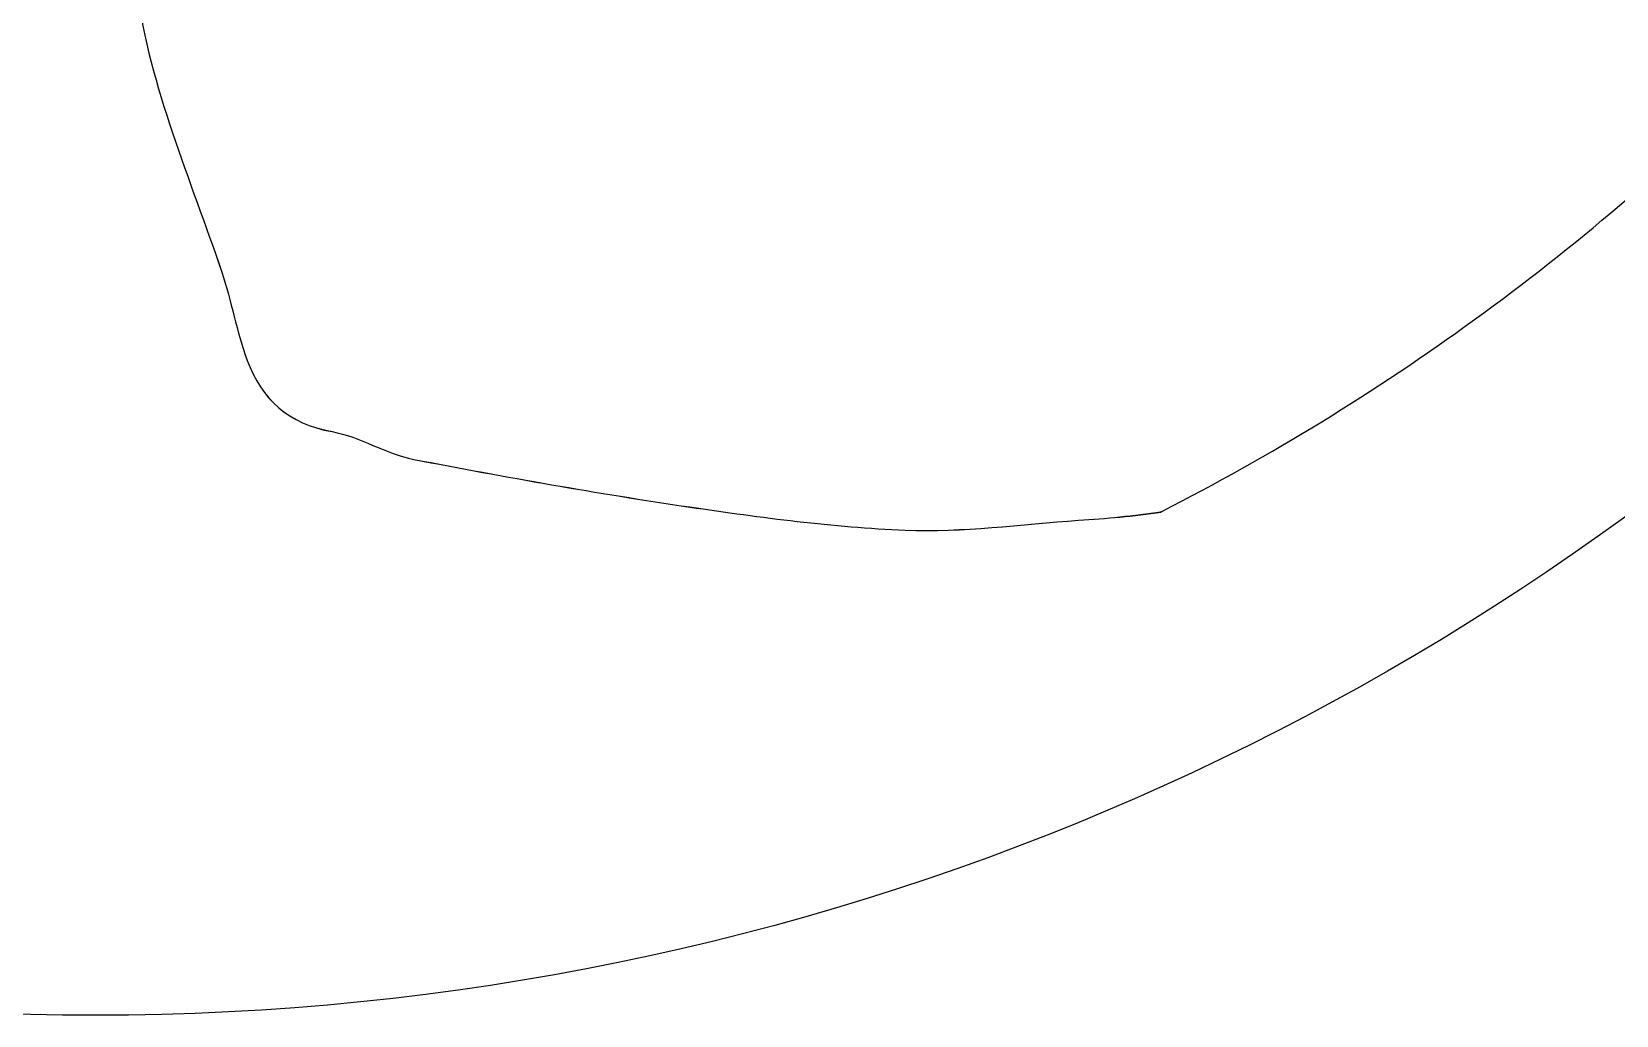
# Model space of a CAD drawing. Extents: x 105 to 524, y 66 to 486.
# Drawn here: x 309.6 to 437.6, y 66.1 to 145.6 of the extents above; entities that cross this region are included whole.
import ezdxf

# ---------------------------------------------------------------- set-up
doc = ezdxf.new("R2010")
doc.units = 0
doc.layers.add('tree', color=7, linetype='CONTINUOUS')

msp = doc.modelspace()

# ---------------------------------------------------------------- linework, layer by layer
at = {"layer": 'tree', "color": 7}
for points in [[(524.443995, 275.896663), (524.443995, 160.054933), (430.535721, 66.146656), (314.693991, 66.146652)], [(318.07211, 149.030412), (319.155732, 141.05783), (322.404193, 133.730541), (324.939675, 126.189134)], [(318.07211, 149.030358), (319.155731, 141.058043), (322.40419, 133.730753), (324.939674, 126.189345)], [(318.072137, 149.028917), (319.155758, 141.056602), (322.404219, 133.729313), (324.939701, 126.187905)], [(400.867173, 106.84493), (418.46478, 115.848362), (434.674588, 127.558382), (448.867492, 141.748494)], [(314.693991, 66.146652), (259.06483, 66.146652), (205.714094, 88.24525), (166.378336, 127.581008)], [(324.939674, 126.189345), (325.727423, 123.845521), (326.145596, 121.37221), (327.001971, 119.057752)], [(324.939675, 126.189134), (325.727423, 123.845309), (326.145598, 121.371998), (327.001974, 119.057808)], [(324.939701, 126.187905), (325.72745, 123.844081), (326.145624, 121.37077), (327.002, 119.056313)], [(327.001971, 119.057752), (328.16704, 115.909781), (330.335883, 113.923177), (333.855385, 113.298175)], [(327.001974, 119.057808), (328.16704, 115.909837), (330.335885, 113.922966), (333.855385, 113.298231)], [(327.002, 119.056313), (328.167067, 115.908342), (330.335912, 113.921738), (333.855412, 113.296736)], [(333.855385, 113.298231), (336.117158, 112.896691), (338.19628, 111.492906), (340.457519, 111.057727)], [(333.855385, 113.298175), (336.117156, 112.896636), (338.19628, 111.493117), (340.45725, 111.05794)], [(333.855412, 113.296736), (336.117185, 112.895196), (338.196307, 111.491678), (340.457279, 111.056499)], [(340.45725, 111.05794), (347.859149, 109.633329), (355.287192, 108.313643), (362.743044, 107.210744)], [(340.457279, 111.056499), (347.859177, 109.63189), (355.287245, 108.312203), (362.743084, 107.209305)], [(340.457519, 111.057727), (347.85915, 109.633118), (355.287218, 108.313698), (362.743057, 107.210534)], [(362.743044, 107.210744), (368.513113, 106.357208), (374.327773, 105.582163), (380.14589, 105.346419)], [(362.743057, 107.210534), (368.513114, 106.356996), (374.327766, 105.582217), (380.14589, 105.346206)], [(362.743084, 107.209305), (368.513141, 106.355768), (374.327793, 105.580722), (380.145917, 105.344978)], [(394.153108, 106.135879), (395.26718, 106.213839), (396.382593, 106.296068), (397.495571, 106.399923)], [(394.153126, 106.135669), (396.381253, 106.291586), (398.615254, 106.465123), (400.867173, 106.84493)], [(394.153153, 106.134441), (395.267216, 106.212399), (396.382615, 106.294629), (397.49561, 106.398485)], [(397.495571, 106.399923), (398.608585, 106.503512), (399.718883, 106.628727), (400.822548, 106.792653)], [(400.822548, 106.792653), (399.718883, 106.628727), (398.608585, 106.503512), (397.495571, 106.399923)], [(380.14589, 105.346419), (384.797053, 105.157662), (389.484835, 105.809362), (394.153108, 106.135879)], [(380.14589, 105.346206), (384.797077, 105.157718), (389.484848, 105.809418), (394.153126, 106.135669)], [(380.145917, 105.344978), (384.797104, 105.156223), (389.484875, 105.807923), (394.153153, 106.134441)]]:
    msp.add_open_spline(points, degree=3, dxfattribs=at)

doc.saveas('drawing.dxf')
